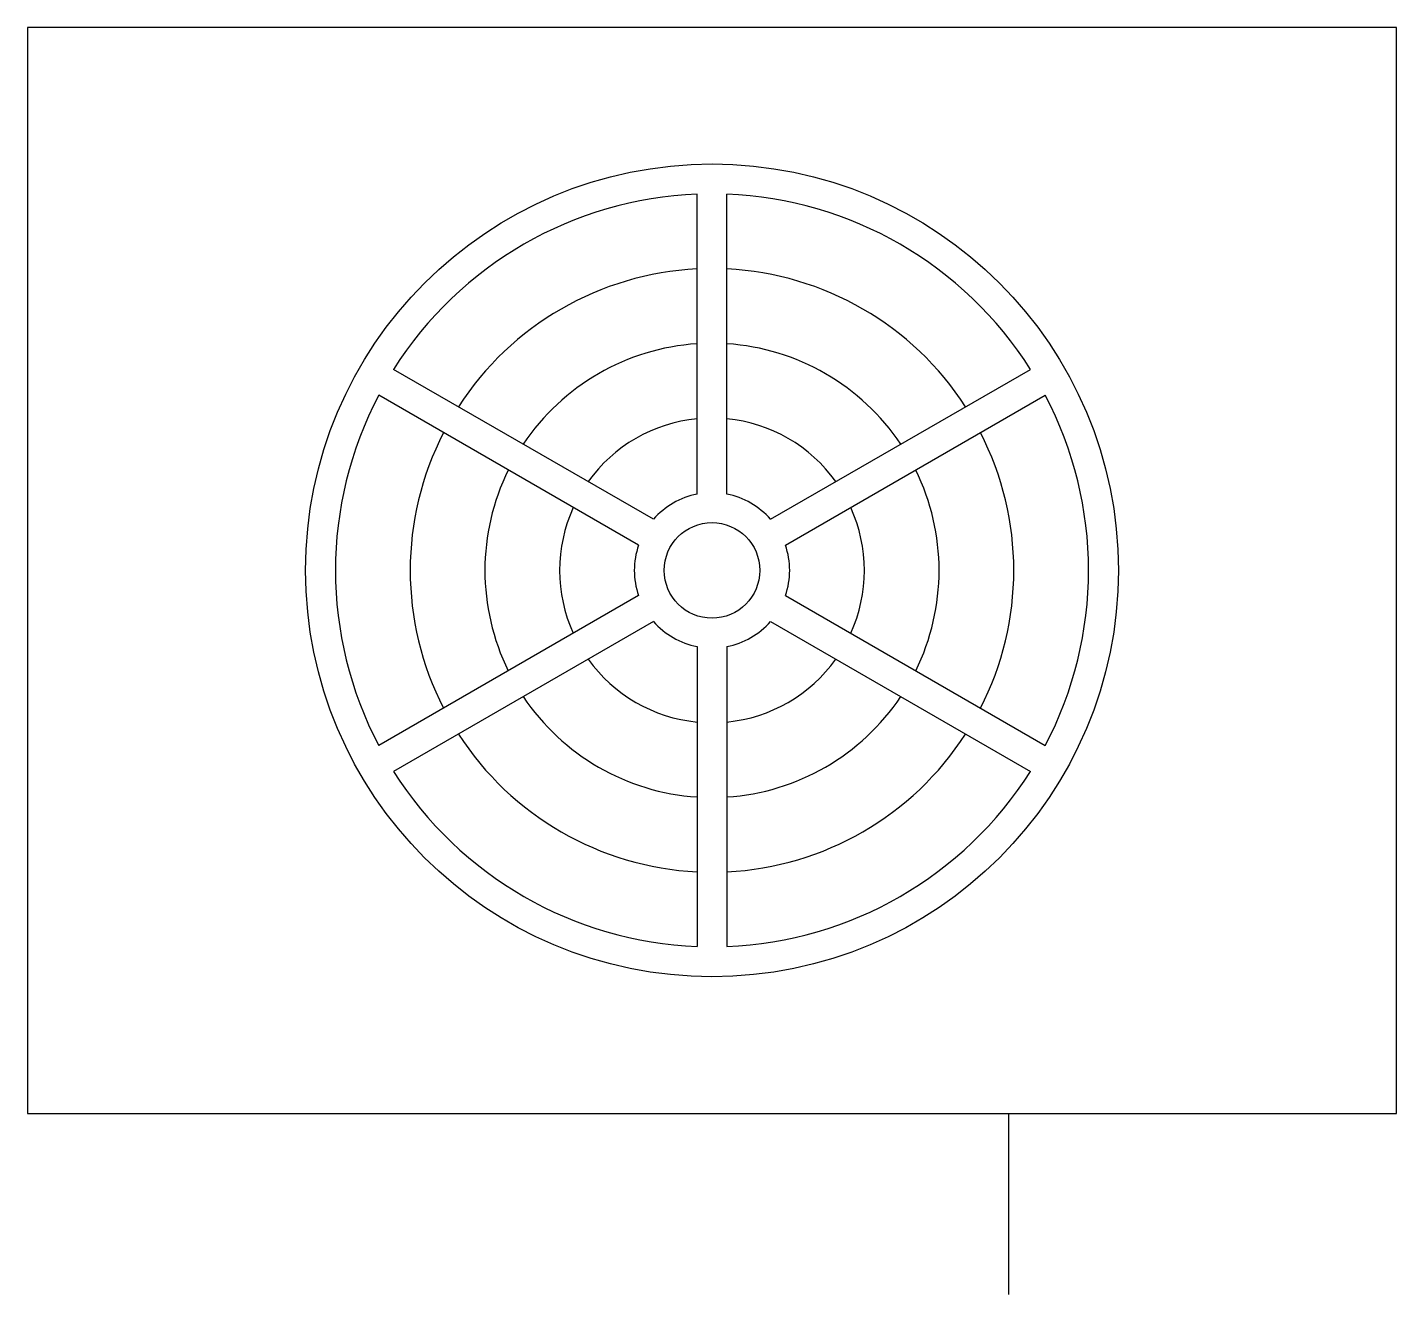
# Model space of a CAD drawing. Header units: millimetres. Extents: x -370 to 370, y -392 to 294.
import ezdxf

# ---------------------------------------------------------------- set-up
doc = ezdxf.new("R2010")
doc.units = ezdxf.units.MM

msp = doc.modelspace()

# ---------------------------------------------------------------- linework, layer by layer
for p, q in [((-370.15, 293.6), (-370.15, -293.6)), ((370.15, 293.6), (-370.15, 293.6)), ((370.15, -293.6), (370.15, 293.6)), ((-8.08, 41.22), (-8.08, 203.41)), ((8.08, 41.22), (8.08, 203.41)), ((-31.66, 27.6), (-172.12, 108.7)), ((31.66, 27.6), (172.12, 108.7)), ((-39.73, 13.61), (-180.2, 94.71)), ((39.73, 13.61), (180.2, 94.71)), ((-39.73, -13.61), (-180.2, -94.71)), ((39.73, -13.61), (180.2, -94.71)), ((-31.66, -27.6), (-172.12, -108.7)), ((31.66, -27.6), (172.12, -108.7)), ((-8.08, -41.22), (-8.08, -203.41)), ((8.08, -41.22), (8.08, -203.41)), ((-370.15, -293.6), (370.15, -293.6))]:
    msp.add_line(p, q)
at = {"color": 3}
msp.add_line((160.36, -293.6), (160.36, -391.6), dxfattribs=at)
for radius in [219.73, 25.84]:
    msp.add_circle((0, 0), radius)
for radius, start, end in [(203.57, 92.27431, 147.72569), (203.57, 32.27431, 87.72569), (163.18, 92.83769, 147.16231), (163.18, 32.83769, 87.16231), (122.79, 93.77237, 146.22763), (122.79, 33.77237, 86.22763), (203.57, 152.27431, 207.72569), (203.57, 332.27431, 27.72569), (82.39, 95.62668, 144.37332), (82.39, 35.62668, 84.37332), (163.18, 152.83769, 207.16231), (163.18, 332.83769, 27.16231), (122.79, 153.77237, 206.22763), (122.79, 333.77237, 26.22763), (42, 101.08909, 138.91091), (42, 41.08909, 78.91091), (82.39, 155.62668, 204.37332), (82.39, 335.62668, 24.37332), (42, 161.08909, 198.91091), (42, 341.08909, 18.91091), (42, 221.08909, 258.91091), (42, 281.08909, 318.91091), (82.39, 215.62668, 264.37332), (82.39, 275.62668, 324.37332), (122.79, 213.77237, 266.22763), (122.79, 273.77237, 326.22763), (163.18, 212.83769, 267.16231), (163.18, 272.83769, 327.16231), (203.57, 212.27431, 267.72569), (203.57, 272.27431, 327.72569)]:
    msp.add_arc((0, 0), radius, start, end)

doc.saveas('drawing.dxf')
